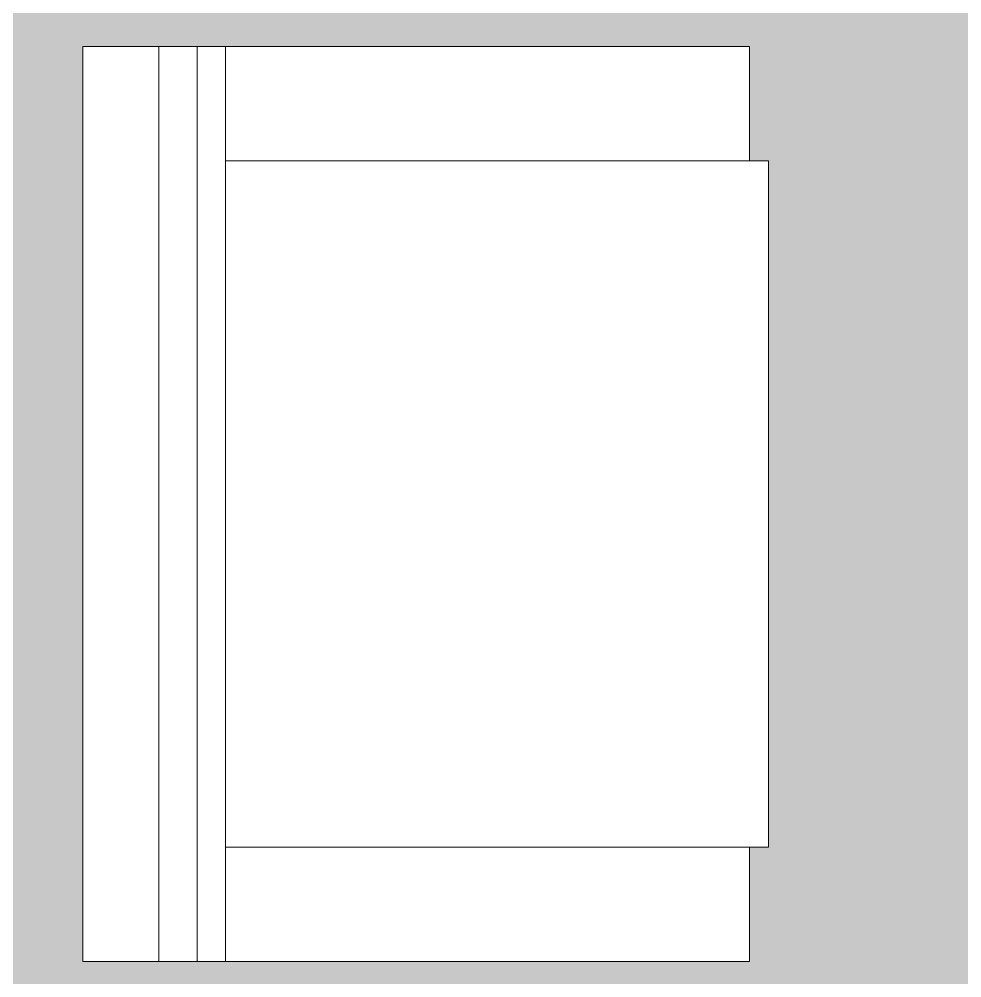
# Model space of a CAD drawing. Header units: inches. Extents: x -4292 to -464, y 9706 to 12474.
# Drawn here: x -2302.3 to -2252.8, y 11298.5 to 11348.8 of the extents above; entities that cross this region are included whole.
import ezdxf

# ---------------------------------------------------------------- set-up
doc = ezdxf.new("R2010")
doc.units = ezdxf.units.IN
doc.header["$MEASUREMENT"] = 0
for name, color, linetype, lineweight in [('A-AREA-PATT-4', 254, 'Continuous', 9), ('I-FURN', 30, 'Continuous', 9), ('I-FURN-2', 7, 'Continuous', 9)]:
    doc.layers.add(name, color=color, linetype=linetype, lineweight=lineweight)

msp = doc.modelspace()

# ---------------------------------------------------------------- hatches: boundary and pattern name
at = {"layer": 'A-AREA-PATT-4'}
h = msp.add_hatch(color=256, dxfattribs=at)
h.paths.add_polyline_path([(-2498.79519, 11641.19243), (-2497.55775, 11642.42987), (-2472.10191, 11616.97402), (-2473.33934, 11615.73659), (-2497.38097, 11639.77822)], flags=0)
h.paths.add_polyline_path([(-2126.67892, 11285.9144), (-2106.44874, 11285.9144), (-2106.44874, 11496.94947), (-2240.51312, 11496.94947), (-2240.51312, 11488.94947), (-2276.26312, 11488.94947), (-2276.26312, 11496.94947), (-2281.01312, 11496.94947), (-2335.38387, 11551.32022), (-2332.02511, 11554.67898), (-2323.53983, 11546.19369), (-2305.63406, 11564.09947), (-2298.27374, 11564.09947), (-2298.27374, 11564.84947), (-2295.77374, 11564.84947), (-2295.77374, 11564.09947), (-2258.52374, 11564.09947), (-2258.52374, 11562.72447), (-2223.52374, 11562.72447), (-2223.52374, 11564.09947), (-2223.27374, 11564.09947), (-2223.27374, 11564.84947), (-2218.27374, 11564.84947), (-2218.27374, 11564.09947), (-2218.02374, 11564.09947), (-2218.02374, 11562.72447), (-2183.02374, 11562.72447), (-2183.02374, 11564.09947), (-2145.77374, 11564.09947), (-2145.77374, 11564.84947), (-2143.27374, 11564.84947), (-2143.27374, 11564.09947), (-2106.44874, 11564.09947), (-2106.44874, 11680.1769), (-2290.10699, 11680.1769), (-2290.10699, 11656.44688), (-2294.85699, 11656.44688), (-2294.85699, 11680.1769), (-2303.49447, 11680.1769), (-2303.49447, 11672.45067), (-2303.62143, 11671.48626), (-2303.99369, 11670.58756), (-2304.58585, 11669.81584), (-2305.35758, 11669.22367), (-2306.25627, 11668.85142), (-2307.297, 11668.72445), (-2308.60903, 11668.72445), (-2308.26131, 11665.70067), (-2307.06956, 11664.70067), (-2306.50279, 11663.70067), (-2306.145, 11662.19115), (-2306.05784, 11661.69687), (-2305.97069, 11660.70067), (-2306.145, 11658.70829), (-2306.87358, 11656.1769), (-2307.41088, 11654.70067), (-2308.34349, 11652.70067), (-2309.73092, 11650.70067), (-2310.73092, 11649.70067), (-2311.59695, 11649.20067), (-2312.97069, 11648.70067), (-2313.97069, 11648.70067), (-2315.34443, 11649.20067), (-2316.21045, 11649.70067), (-2317.21045, 11650.70067), (-2318.59788, 11652.70067), (-2319.5305, 11654.70067), (-2320.38604, 11657.1769), (-2320.79638, 11658.70829), (-2320.97069, 11660.70067), (-2320.79638, 11662.19115), (-2320.70653, 11662.70067), (-2320.43859, 11663.70067), (-2319.87182, 11664.70067), (-2318.68007, 11665.70067), (-2318.33235, 11668.72445), (-2319.72069, 11668.72445), (-2320.68511, 11668.85142), (-2321.5838, 11669.22367), (-2322.35552, 11669.81584), (-2322.94769, 11670.58756), (-2323.31994, 11671.48626), (-2323.44691, 11672.45067), (-2323.44691, 11680.1769), (-2331.47069, 11680.1769), (-2331.47069, 11656.1769), (-2384.06324, 11656.1769), (-2384.06324, 11618.92196), (-2390.16567, 11612.81953), (-2363.29561, 11585.94947), (-2336.05234, 11613.19275), (-2294.85699, 11613.19275), (-2294.85699, 11620.44688), (-2290.10699, 11620.44688), (-2290.10699, 11608.44275), (-2334.08482, 11608.44275), (-2359.93685, 11582.59072), (-2357.48096, 11580.13482), (-2360.83971, 11576.77606), (-2413.15004, 11629.08639), (-2413.68037, 11628.55606), (-2415.44814, 11630.32383), (-2414.91781, 11630.85416), (-2432.77226, 11648.70861), (-2431.79999, 11649.68088), (-2448.06344, 11665.94433), (-2449.03571, 11664.97206), (-2449.21249, 11665.14884), (-2449.74282, 11664.61851), (-2451.51059, 11666.38628), (-2450.98026, 11666.91661), (-2461.31853, 11677.25488), (-2471.21802, 11667.35538), (-2471.92513, 11668.06249), (-2473.33934, 11666.64828), (-2474.70936, 11668.01829), (-2475.1513, 11667.57635), (-2475.1955, 11667.62055), (-2499.76746, 11643.04859), (-2499.72327, 11643.00439), (-2500.16521, 11642.56245), (-2498.79904, 11641.18858), (-2500.2094, 11639.77822), (-2448.78859, 11588.35741), (-2452.14735, 11584.99865), (-2464.76309, 11597.6144), (-2477.37374, 11597.6144), (-2477.37374, 11602.3644), (-2469.51309, 11602.3644), (-2502.86105, 11635.71235), (-2503.74494, 11634.82847), (-2505.86626, 11636.94979), (-2510.12374, 11632.69231), (-2510.12374, 11602.3644), (-2507.37374, 11602.3644), (-2507.37374, 11597.6144), (-2510.12374, 11597.6144), (-2510.12374, 11591.59062), (-2502.69752, 11591.59062), (-2501.7331, 11591.46365), (-2500.8344, 11591.0914), (-2500.06268, 11590.49923), (-2499.47051, 11589.72751), (-2499.09826, 11588.82881), (-2498.97129, 11587.78809), (-2498.97129, 11586.47606), (-2495.94752, 11586.82378), (-2494.94752, 11588.01553), (-2493.94752, 11588.58229), (-2492.43799, 11588.94008), (-2491.94371, 11589.02724), (-2490.94752, 11589.1144), (-2488.95513, 11588.94008), (-2486.94752, 11588.40215), (-2484.94752, 11587.67421), (-2482.94752, 11586.74159), (-2480.94752, 11585.35416), (-2479.94752, 11584.35416), (-2479.44752, 11583.48813), (-2478.94752, 11582.1144), (-2478.94752, 11581.1144), (-2479.44752, 11579.74066), (-2479.94752, 11578.87463), (-2480.94752, 11577.87463), (-2482.94752, 11576.4872), (-2485.01681, 11575.52936), (-2486.94752, 11574.82665), (-2488.95513, 11574.28871), (-2490.94752, 11574.1144), (-2492.43799, 11574.28871), (-2493.45149, 11574.51359), (-2493.94752, 11574.6465), (-2494.94752, 11575.21326), (-2495.94752, 11576.40502), (-2498.97129, 11576.75273), (-2498.97129, 11575.3644), (-2499.09826, 11574.39998), (-2499.47051, 11573.50129), (-2500.06268, 11572.72956), (-2500.8344, 11572.13739), (-2501.7331, 11571.76514), (-2502.69752, 11571.63817), (-2510.12374, 11571.63817), (-2510.12374, 11563.6144), (-2486.12374, 11563.6144), (-2486.12374, 11472.34101), (-2450.12374, 11472.34101), (-2450.12374, 11477.71601), (-2449.24874, 11477.71601), (-2449.24874, 11441.71601), (-2446.24874, 11441.71601), (-2446.24874, 11477.71601), (-2445.37374, 11477.71601), (-2445.37374, 11442.34101), (-2443.74874, 11442.34101), (-2443.74874, 11437.59101), (-2510.12374, 11437.59101), (-2510.12374, 11285.9144), (-2364.27374, 11285.9144), (-2364.27374, 11399.34101), (-2359.52374, 11399.34101), (-2359.52374, 11285.9144), (-2128.92374, 11285.9144)], flags=0)
h.paths.add_polyline_path([(-2195.59006, 11286.2894), (-2251.434, 11286.2894), (-2251.434, 11302.4144), (-2233.434, 11302.4144), (-2233.434, 11298.4144), (-2197.434, 11298.4144), (-2197.434, 11302.4144), (-2179.434, 11302.4144), (-2179.434, 11286.2894), (-2181.80783, 11286.2894)], flags=0)
h.paths.add_polyline_path([(-2490.84989, 11287.9144), (-2508.84989, 11287.9144), (-2508.84989, 11305.9144), (-2490.84989, 11305.9144)], flags=0)
h.paths.add_polyline_path([(-2159.92374, 11299.3644), (-2159.92374, 11305.3644), (-2160.92374, 11305.3644), (-2160.92374, 11341.3644), (-2159.92374, 11341.3644), (-2159.92374, 11347.3644), (-2124.92374, 11347.3644), (-2124.92374, 11299.3644), (-2138.91124, 11299.3644)], flags=0)
h.paths.add_polyline_path([(-2291.42374, 11299.3644), (-2298.92374, 11299.3644), (-2298.92374, 11347.3644), (-2263.92374, 11347.3644), (-2263.92374, 11341.3644), (-2262.92374, 11341.3644), (-2262.92374, 11305.3644), (-2263.92374, 11305.3644), (-2263.92374, 11299.3644), (-2273.31124, 11299.3644)], flags=0)
h.paths.add_polyline_path([(-2490.84989, 11309.9144), (-2509.34989, 11309.9144), (-2509.34989, 11387.9144), (-2429.34989, 11387.9144), (-2429.34989, 11309.9144), (-2457.45236, 11309.9144)], flags=0)
h.paths.add_polyline_path([(-2180.434, 11350.6894), (-2247.92374, 11350.6894), (-2247.92374, 11351.6894), (-2253.92374, 11351.6894), (-2253.92374, 11386.6894), (-2169.92374, 11386.6894), (-2169.92374, 11351.6894), (-2175.92374, 11351.6894), (-2175.92374, 11350.6894), (-2180.12129, 11350.6894)], flags=0)
h.paths.add_polyline_path([(-2490.84989, 11389.84623), (-2508.84989, 11389.84623), (-2508.84989, 11407.84623), (-2490.84989, 11407.84623)], flags=0)
h.paths.add_polyline_path([(-2278.28342, 11410.17399), (-2293.88228, 11410.17399), (-2293.88228, 11418.94947), (-2305.47491, 11418.94947), (-2305.47491, 11454.94947), (-2213.71111, 11454.94947), (-2213.68906, 11457.18087), (-2213.65346, 11457.26681), (-2213.51426, 11457.32447), (-2212.61818, 11457.34555), (-2212.61818, 11457.57447), (-2209.99501, 11457.57447), (-2209.99501, 11457.82447), (-2209.40445, 11457.82447), (-2209.37228, 11457.57447), (-2208.8139, 11457.57447), (-2208.8139, 11457.82447), (-2208.22335, 11457.82447), (-2208.22335, 11457.57447), (-2207.6328, 11457.57447), (-2207.6328, 11457.82447), (-2207.04225, 11457.82447), (-2207.04225, 11457.57447), (-2206.4517, 11457.57447), (-2206.4517, 11457.82447), (-2205.86115, 11457.82447), (-2205.86115, 11457.57447), (-2196.47012, 11457.57447), (-2196.47012, 11457.82447), (-2194.56869, 11457.82447), (-2194.56869, 11457.57447), (-2190.80406, 11457.57447), (-2190.80406, 11457.32447), (-2189.90796, 11457.32447), (-2189.71111, 11457.12762), (-2189.71111, 11454.94947), (-2148.44874, 11454.94947), (-2148.44874, 11418.94947), (-2162.15983, 11418.94947), (-2162.15983, 11410.17399), (-2178.65983, 11410.17399), (-2178.65983, 11418.94947), (-2190.15983, 11418.94947), (-2190.15983, 11410.17399), (-2206.65983, 11410.17399), (-2206.65983, 11418.94947), (-2221.38228, 11418.94947), (-2221.38228, 11410.17399), (-2237.88228, 11410.17399), (-2237.88228, 11418.94947), (-2249.38228, 11418.94947), (-2249.38228, 11410.17399), (-2265.88228, 11410.17399), (-2265.88228, 11418.94947), (-2277.38228, 11418.94947), (-2277.38228, 11410.17399)], flags=0)
h.paths.add_polyline_path([(-2364.13236, 11435.34101), (-2364.27374, 11435.34101), (-2364.27374, 11437.59101), (-2407.74874, 11437.59101), (-2407.74874, 11442.34101), (-2364.27374, 11442.34101), (-2364.27374, 11497.12504), (-2415.75584, 11548.60714), (-2445.37374, 11518.98924), (-2445.37374, 11511.71601), (-2450.12374, 11511.71601), (-2450.12374, 11520.95676), (-2419.1146, 11551.9659), (-2426.6915, 11559.54281), (-2423.33275, 11562.90156), (-2359.52374, 11499.09255), (-2359.52374, 11435.34101), (-2363.64874, 11435.34101)], flags=0)
h.paths.add_polyline_path([(-2276.26312, 11518.94947), (-2240.51312, 11518.94947), (-2240.51312, 11520.94947), (-2276.26312, 11520.94947)], flags=0)
h.paths.add_polyline_path([(-2126.67892, 11525.69947), (-2106.44874, 11525.69947), (-2106.44874, 11527.31498), (-2130.69874, 11527.34947), (-2130.69874, 11536.8235), (-2131.19874, 11536.84847), (-2131.19874, 11537.30646), (-2130.69874, 11537.30646), (-2130.69874, 11553.57776), (-2131.19874, 11553.61522), (-2131.19874, 11554.3022), (-2130.69874, 11554.3022), (-2130.69874, 11555.31498), (-2106.44874, 11555.31498), (-2106.44874, 11559.34947), (-2133.62374, 11559.34947), (-2133.62374, 11557.34947), (-2138.37374, 11557.34947), (-2138.37374, 11559.34947), (-2143.27374, 11559.34947), (-2143.27374, 11558.59947), (-2145.77374, 11558.59947), (-2145.77374, 11559.34947), (-2146.02374, 11559.34947), (-2146.02374, 11562.72447), (-2181.02374, 11562.72447), (-2181.02374, 11561.34947), (-2218.02374, 11561.34947), (-2218.02374, 11559.34947), (-2218.27374, 11559.34947), (-2218.27374, 11558.59947), (-2223.27374, 11558.59947), (-2223.27374, 11559.34947), (-2223.52374, 11559.34947), (-2223.52374, 11561.34947), (-2260.52374, 11561.34947), (-2260.52374, 11562.72447), (-2295.52374, 11562.72447), (-2295.52374, 11559.34947), (-2295.77374, 11559.34947), (-2295.77374, 11558.59947), (-2298.27374, 11558.59947), (-2298.27374, 11559.34947), (-2303.66654, 11559.34947), (-2320.18107, 11542.83494), (-2303.0456, 11525.69947), (-2138.37374, 11525.69947), (-2138.37374, 11527.34947), (-2133.62374, 11527.34947), (-2133.62374, 11525.69947), (-2130.69874, 11525.69947)], flags=0)
h.paths.add_polyline_path([(-2219.02374, 11599.37113), (-2247.10286, 11599.37113), (-2247.10286, 11679.37113), (-2169.10286, 11679.37113), (-2169.10286, 11599.37113), (-2218.27374, 11599.37113)], flags=0)
h.paths.add_polyline_path([(-2393.52443, 11616.17829), (-2388.81324, 11620.88947), (-2388.81324, 11680.1769), (-2457.51783, 11680.17169), (-2447.6215, 11670.27536), (-2447.09117, 11670.80569), (-2445.3234, 11669.03793), (-2445.85373, 11668.5076), (-2445.67696, 11668.33082), (-2447.09117, 11666.91661), (-2429.42002, 11649.23242), (-2430.38577, 11648.26666), (-2414.10082, 11632.02471), (-2411.73583, 11634.38969), (-2411.55905, 11634.21292), (-2411.02872, 11634.74325), (-2409.26096, 11632.97548), (-2409.79129, 11632.44515), (-2393.96637, 11616.62023)], flags=0)
h.paths.add_polyline_path([(-2410.7123, 11635.80003), (-2428.38997, 11653.4777), (-2410.00519, 11671.86248), (-2392.32752, 11654.18481), (-2402.32346, 11644.18887)], flags=0)
h.paths.add_polyline_path([(-2147.10286, 11660.87113), (-2165.10286, 11660.87113), (-2165.10286, 11678.87113), (-2147.10286, 11678.87113)], flags=0)
h.paths.add_polyline_path([(-2249.0347, 11660.87113), (-2267.0347, 11660.87113), (-2267.0347, 11678.87113), (-2249.0347, 11678.87113)], flags=0)

# ---------------------------------------------------------------- linework, layer by layer
at = {"layer": 'I-FURN'}
for p, q in [((-2294.92374, 11299.3644), (-2294.92374, 11347.3644)), ((-2294.92374, 11347.3644), (-2294.92374, 11299.3644)), ((-2291.42374, 11347.3644), (-2294.92374, 11347.3644)), ((-2292.92374, 11299.3644), (-2292.92374, 11347.3644)), ((-2263.92374, 11347.3644), (-2291.42374, 11347.3644)), ((-2291.42374, 11299.3644), (-2291.42374, 11347.3644)), ((-2263.92374, 11341.3644), (-2263.92374, 11347.3644)), ((-2291.42374, 11341.3644), (-2263.92374, 11341.3644)), ((-2262.92374, 11341.3644), (-2263.92374, 11341.3644)), ((-2262.92374, 11305.3644), (-2262.92374, 11341.3644)), ((-2263.92374, 11305.3644), (-2291.42374, 11305.3644)), ((-2263.92374, 11305.3644), (-2262.92374, 11305.3644)), ((-2263.92374, 11299.3644), (-2263.92374, 11305.3644)), ((-2294.92374, 11299.3644), (-2291.42374, 11299.3644)), ((-2291.42374, 11299.3644), (-2263.92374, 11299.3644))]:
    msp.add_line(p, q, dxfattribs=at)
at = {"layer": 'I-FURN-2'}
for p, q in [((-2298.92374, 11347.3644), (-2298.92374, 11299.3644)), ((-2294.92374, 11347.3644), (-2298.92374, 11347.3644)), ((-2298.92374, 11299.3644), (-2294.92374, 11299.3644))]:
    msp.add_line(p, q, dxfattribs=at)

doc.saveas('drawing.dxf')
